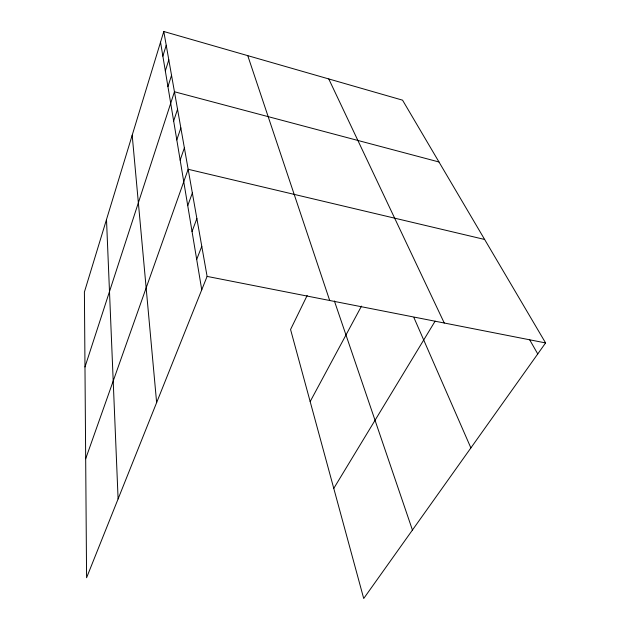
<?xml version="1.0" encoding="UTF-8"?>
<svg xmlns="http://www.w3.org/2000/svg" width="630" height="630" viewBox="0 0 630 630"><rect width="100%" height="100%" fill="white"/><g stroke="black" fill="none" stroke-linecap="round" stroke-linejoin="round"><path stroke-width="0.94" d="M163.792 31.5L84.404 292.044L86.586 577.726L207.105 276.405L163.792 31.5L402.554 100.162L545.596 342.925L363.715 598.5L290.564 329.498L307.172 295.478M162.863 56.149L166.226 45.273M165.328 70.938L168.809 59.85M167.934 86.617L171.541 75.317M84.979 366.975L174.447 91.759L438.976 161.981M173.652 120.999L177.542 109.258M176.802 139.899L180.849 127.929M180.156 160.091L184.377 147.885M85.68 458.758L188.157 169.281L484.627 239.463M187.74 205.664L192.355 192.985M192.04 231.501L196.875 218.571M196.694 259.458L201.781 246.291M310.165 401.586L361.494 306.117M333.774 488.384L435.125 321.15M207.105 276.405L545.596 342.925M529.523 339.538L537.752 353.942M328.766 78.947L444.268 323.017M413.926 317.599L470.878 447.914M334.396 300.99L412.43 530.043M247.755 55.645L329.695 300.494M160.54 42.178L201.742 289.808M132.19 135.214L156.634 402.594M106.502 219.523L118.101 498.944"/></g></svg>
